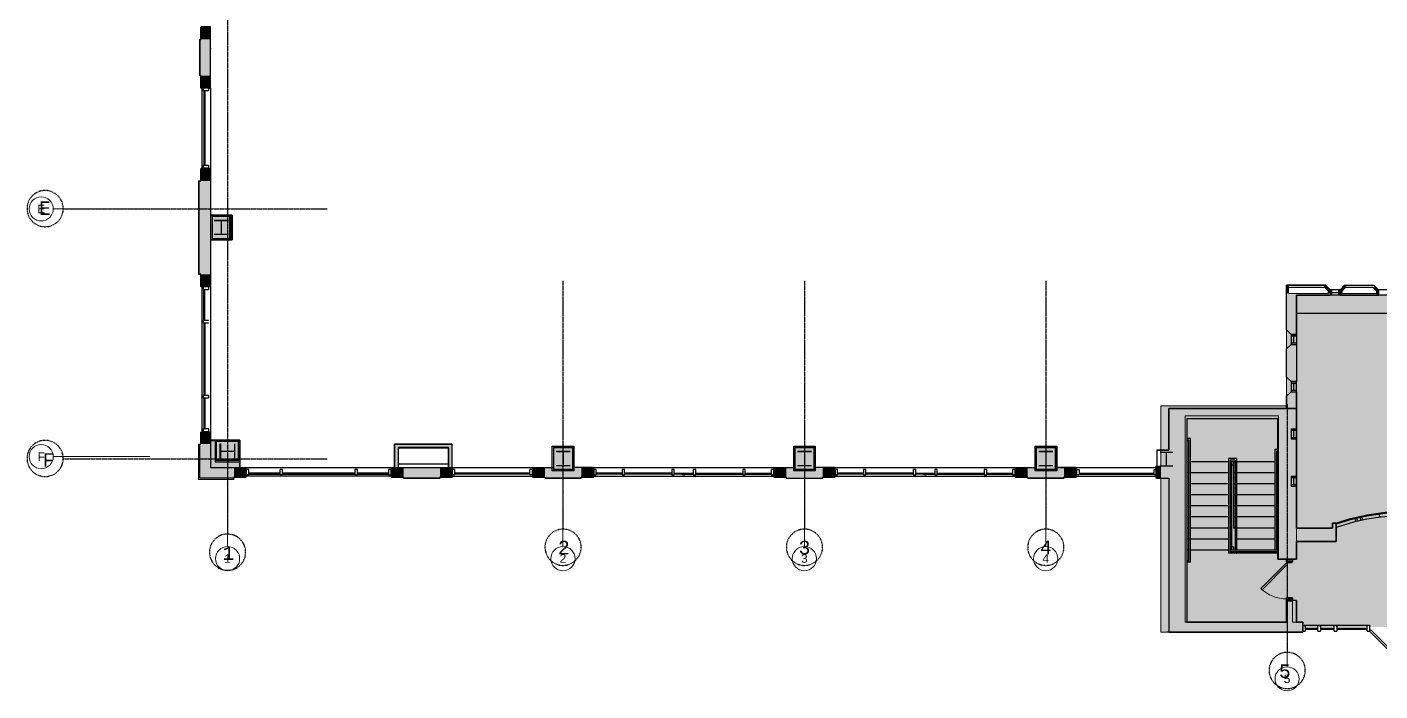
# Model space of a CAD drawing. Header units: inches. Extents: x 1209 to 3903, y 11893 to 13703.
# Drawn here: x 1209 to 2555, y 11893 to 12553 of the extents above; entities that cross this region are included whole.
import ezdxf

# ---------------------------------------------------------------- set-up
doc = ezdxf.new("R2010")
doc.units = ezdxf.units.IN
doc.header["$MEASUREMENT"] = 0
for name, pattern in [('L1$0$Plaza America BA02$0$CENTER2', [1.125, 0.75, -0.125, 0.125, -0.125]), ('L1$0$Plaza America BA02$0$DASHDOT', [1, 0.5, -0.25, 0, -0.25]), ('L1$0$SAG 02ATL Ste230PHII$0$CENTER2', [1.125, 0.75, -0.125, 0.125, -0.125])]:
    doc.linetypes.add(name, pattern=pattern)
for name, color, linetype in [('L1$0$A-Cols-Extr', 8, 'Continuous'), ('L1$0$A-Glaz', 8, 'Continuous'), ('L1$0$A-Wall-Extr', 8, 'Continuous'), ('L1$0$Plaza America BA02$0$14', 8, 'L1$0$Plaza America BA02$0$DASHDOT'), ('L1$0$Plaza America BA02$0$A-Column grid', 8, 'L1$0$Plaza America BA02$0$CENTER2'), ('L1$0$SAG 02ATL Ste230PHII$0$A-Column grid', 8, 'L1$0$SAG 02ATL Ste230PHII$0$CENTER2')]:
    doc.layers.add(name, color=color, linetype=linetype)
for name, color, linetype, lineweight in [('X2$0$A-DETL-GENF', 247, 'Continuous', 9), ('X2$0$A-DOOR', 8, 'Continuous', 13), ('X2$0$A-DOOR-FRAM', 8, 'Continuous', 20), ('X2$0$A-WALL', 8, 'Continuous', 13), ('X2$0$A-WALL-PATT', 8, 'Continuous', 13), ('X2$0$I-WALL', 8, 'Continuous', 13), ('X2$0$S-COLS', 8, 'Continuous', 13), ('X2$0$S-GRID', 8, 'Continuous', 9), ('X2$0$S-GRID-IDEN', 8, 'Continuous', 9)]:
    doc.layers.add(name, color=color, linetype=linetype, lineweight=lineweight)
doc.styles.add('L1$0$Plaza America BA02$0$MONOTXT', font='MONOTXT', dxfattribs={"height": 0.2})
doc.styles.add('X2$0$Swis721 Lt BT', font='swissl.ttf', dxfattribs={"height": 8.514638})

# ---------------------------------------------------------------- blocks, each defined once
blk = doc.blocks.new('X2$0$Single Flush - OTJ_SOLIDFLUSH_ALUM-5237249-FIRST FLOOR DEMOLITION')
at = {"layer": 'X2$0$A-DOOR'}
for p, q in [((-7.4, 28.3), (-8.7, 27.1)), ((-8.7, 27.1), (16.7, 1.8)), ((17.9, 3), (-7.4, 28.3)), ((16.7, 1.8), (17.9, 3))]:
    blk.add_line(p, q, dxfattribs=at)
blk.add_arc((17.9, 3), 35.8, 135, 180.5, dxfattribs=at)
at = {"layer": 'X2$0$A-DOOR-FRAM'}
for p, q in [((-20, -2.8), (-20, 3)), ((-20, 3), (-18, 3)), ((-18, -2.8), (-18, 3)), ((18, -2.8), (18, 3)), ((18, 3), (20, 3)), ((20, -2.8), (20, 3)), ((-20, -2.8), (-18, -2.8)), ((18, -2.8), (20, -2.8))]:
    blk.add_line(p, q, dxfattribs=at)
blk = doc.blocks.new('X2$0$Concrete-Rectangular-Column - 19 X 24-5195709-FIRST FLOOR DEMOLITION')
at = {"layer": 'X2$0$S-COLS'}
blk.add_hatch(color=256, dxfattribs=at).paths.add_polyline_path([(9.5, -12), (9.5, 12), (-9.5, 12), (-9.5, -12)], flags=0)
for p, q in [((9.5, 12), (-9.5, 12)), ((-9.5, 12), (-9.5, -12)), ((9.5, -12), (9.5, 12)), ((-9.5, -12), (9.5, -12))]:
    blk.add_line(p, q, dxfattribs=at)
blk = doc.blocks.new('X2$0$Grid - Grid Head - Circle-50561-FIRST FLOOR DEMOLITION')
at = {"layer": 'X2$0$S-GRID-IDEN'}
blk.add_circle((0, 0), 0.125, dxfattribs=at)

msp = doc.modelspace()

# ---------------------------------------------------------------- hatches: boundary and pattern name
at = {"layer": 'X2$0$A-DETL-GENF'}
msp.add_hatch(color=256, dxfattribs=at).paths.add_polyline_path([(2687.3, 11956.4), (2687.3, 11961.4), (2692.1, 11961.4), (2692.1, 12187.2), (2692.8, 12187.2), (2692.8, 12286.2), (2471.8, 12286.2), (2471.8, 12023.9), (2467.6, 12023.9), (2467.6, 12022.3), (2461.6, 12022.3), (2461.6, 12023.9), (2453.8, 12023.9), (2453.8, 12166.4), (2360.8, 12166.4), (2360.8, 11961.4), (2461.6, 11961.4), (2461.6, 11982.3), (2467.6, 11982.3), (2467.6, 11961.4), (2478.1, 11961.4), (2478.1, 11956.4)], flags=0)
at = {"layer": 'X2$0$A-WALL-PATT'}
for points in [[(1391.9, 12540.7), (1391.9, 12552.8), (1381.9, 12552.8), (1381.9, 12540.7)], [(1380.9, 12504.8), (1391.9, 12504.8), (1391.9, 12540.7), (1380.9, 12540.7)], [(1381.9, 12492.7), (1391.9, 12492.7), (1391.9, 12504.8), (1381.9, 12504.8)], [(1391.9, 12400), (1391.9, 12412.2), (1381.9, 12412.2), (1381.9, 12400)], [(1391.9, 12307), (1391.8, 12400), (1379.9, 12400), (1379.9, 12307), (1391.8, 12307)], [(1381.9, 12295.2), (1391.9, 12295.2), (1391.9, 12307), (1381.9, 12307), (1381.9, 12295.2)], [(2461.8, 12288.2), (2463.8, 12288.2), (2463.8, 12296.2), (2461.8, 12296.2), (2461.8, 12294.2)], [(2499.7, 12294.2), (2497.7, 12296.2), (2463.8, 12296.2), (2463.8, 12294.2), (2499.2, 12294.2)], [(2505, 12288.9), (2505, 12291.7), (2500.5, 12296.2), (2497.7, 12296.2), (2503, 12290.9)], [(2517, 12290.8), (2522.4, 12296.2), (2519.6, 12296.2), (2517, 12293.7)], [(2550.7, 12294.2), (2548.7, 12296.2), (2522.4, 12296.2), (2520.4, 12294.2), (2548.7, 12294.2)], [(2471.8, 12286.2), (2505, 12286.2), (2505, 12288.2), (2461.8, 12288.2), (2461.8, 12286.2), (2471.8, 12286.2)], [(2471.8, 12176.4), (2471.8, 12176.4), (2471.8, 12286.2), (2461.8, 12286.2), (2461.8, 12176.4)], [(2503, 12288.2), (2505, 12288.2), (2505, 12288.9), (2503, 12290.9), (2503, 12288.9)], [(2515, 12286.2), (2517, 12286.2), (2517, 12293.7), (2515, 12291.7), (2515, 12290.8)], [(2551.2, 12286.2), (2551.2, 12288.2), (2517, 12288.2), (2517, 12286.2)], [(2551.2, 12290.8), (2551.2, 12293.7), (2550.7, 12294.2), (2547.9, 12294.2), (2548.7, 12293.4)], [(2551.2, 12286.2), (2553.2, 12286.2), (2553.2, 12291.7), (2551.2, 12293.7), (2551.2, 12288.2)], [(2360.8, 11961.4), (2360.8, 12176.4), (2336.8, 12176.4), (2336.8, 11961.4)], [(2368.2, 12166.4), (2453.8, 12166.4), (2453.8, 12176.4), (2360.8, 12176.4), (2360.8, 12166.4)], [(2453.8, 12023.9), (2471.8, 12023.9), (2471.8, 12176.4), (2453.8, 12176.4), (2453.8, 12049.3)], [(1391.9, 12138.4), (1391.9, 12138.4), (1391.9, 12150.4), (1381.9, 12150.4), (1381.9, 12138.4)], [(1391.9, 12115.2), (1391.9, 12115.2), (1391.9, 12138.4), (1379.9, 12138.4), (1379.9, 12115.2), (1381.9, 12115.2)], [(1396.8, 12122.2), (1396.9, 12122.2), (1396.9, 12122.6), (1396.8, 12122.6), (1396.8, 12141.6), (1391.9, 12141.6), (1391.9, 12122.2)], [(1574.9, 12115.2), (1578.9, 12115.2), (1578.9, 12138.4), (1574.9, 12138.4), (1574.9, 12122.2)], [(1578.9, 12134.4), (1632, 12134.4), (1632, 12138.4), (1578.9, 12138.4)], [(1628, 12115.2), (1632, 12115.2), (1632, 12134.4), (1628, 12134.4)], [(1391.9, 12115.2), (1420.8, 12115.2), (1420.8, 12122.2), (1391.9, 12122.2)], [(1381.9, 12103.2), (1415.1, 12103.2), (1415.1, 12115.2), (1379.9, 12115.2), (1379.9, 12103.2)], [(1415.1, 12105.2), (1427.1, 12105.2), (1427.1, 12115.2), (1415.1, 12115.2)], [(1584, 12105.2), (1584, 12115.2), (1571.9, 12115.2), (1571.9, 12105.2), (1581.9, 12105.2)], [(1619.9, 12104.2), (1619.9, 12115.2), (1584, 12115.2), (1584, 12104.2), (1619, 12104.2)], [(1619.9, 12105.2), (1632, 12105.2), (1632, 12115.2), (1619.9, 12115.2)], [(1724.5, 12105.2), (1724.5, 12115.2), (1712.4, 12115.2), (1712.4, 12105.2)], [(1724.5, 12104.2), (1760.4, 12104.2), (1760.4, 12115.2), (1752.2, 12115.2), (1752.2, 12112), (1733.2, 12112), (1733.2, 12115.2), (1724.5, 12115.2), (1724.5, 12105.2)], [(1760.4, 12105.2), (1772.5, 12105.2), (1772.5, 12115.2), (1760.4, 12115.2)], [(1964.5, 12105.2), (1964.5, 12115.2), (1952.4, 12115.2), (1952.4, 12105.2)], [(1973.2, 12104.2), (2000.4, 12104.2), (2000.4, 12115.2), (1992.2, 12115.2), (1992.2, 12112), (1973.2, 12112), (1973.2, 12115.2), (1964.5, 12115.2), (1964.5, 12104.2)], [(2000.4, 12105.2), (2012.5, 12105.2), (2012.5, 12115.2), (2000.4, 12115.2)], [(2204.5, 12105.2), (2204.5, 12115.2), (2192.4, 12115.2), (2192.4, 12105.2)], [(2240.4, 12104.2), (2240.4, 12115.2), (2232.2, 12115.2), (2232.2, 12112), (2213.2, 12112), (2213.2, 12115.2), (2204.5, 12115.2), (2204.5, 12104.2)], [(2240.4, 12105.2), (2252.5, 12105.2), (2252.5, 12115.2), (2240.4, 12115.2)], [(2331.8, 12104.4), (2336.8, 12104.4), (2336.8, 12116.4), (2331.8, 12116.4), (2331.8, 12106)], [(2336.8, 11951.4), (2478.1, 11951.4), (2478.1, 11961.4), (2336.8, 11961.4)]]:
    msp.add_hatch(color=256, dxfattribs=at).paths.add_polyline_path(points, flags=0)
h = msp.add_hatch(color=256, dxfattribs=at)
h.paths.add_polyline_path([(2465, 11961.4), (2467.6, 11961.4), (2467.6, 11982.3), (2461.6, 11982.3), (2461.6, 11961.4)], flags=0)
h.paths.add_polyline_path([(2461.7, 12022.3), (2467.6, 12022.3), (2467.6, 12023.9), (2461.6, 12023.9), (2461.6, 12022.3)], flags=0)

# ---------------------------------------------------------------- linework, layer by layer
at = {"layer": 'L1$0$A-Cols-Extr'}
for points in [[(1413.3, 12341.4), (1413.3, 12365.9), (1391.9, 12365.9), (1391.9, 12341.4)], [(1411.9, 12342.8), (1411.9, 12364.8), (1393.4, 12364.8), (1393.4, 12342.8)], [(1409.6, 12360.8), (1409.6, 12360.7), (1395.6, 12360.7), (1395.6, 12360.8)], [(1421, 12142.3), (1396.5, 12142.3), (1396.5, 12120.8), (1421, 12120.8)], [(1419.6, 12140.8), (1397.6, 12140.8), (1397.6, 12122.3), (1419.6, 12122.3)], [(1401.6, 12138.5), (1401.7, 12138.5), (1401.7, 12124.5), (1401.6, 12124.5)], [(1731.7, 12111.7), (1731.7, 12136.2), (1753.2, 12136.2), (1753.2, 12111.7)], [(1733.2, 12113.1), (1733.2, 12135.1), (1751.7, 12135.1), (1751.7, 12113.1)], [(1971.7, 12111.7), (1971.7, 12136.2), (1993.2, 12136.2), (1993.2, 12111.7)], [(1973.2, 12113.1), (1973.2, 12135.1), (1991.7, 12135.1), (1991.7, 12113.1)], [(2211.7, 12111.7), (2211.7, 12136.2), (2233.2, 12136.2), (2233.2, 12111.7)], [(2213.2, 12113.1), (2213.2, 12135.1), (2231.7, 12135.1), (2231.7, 12113.1)], [(1735.4, 12131.1), (1735.4, 12131), (1749.4, 12131), (1749.4, 12131.1)], [(1975.4, 12131.1), (1975.4, 12131), (1989.4, 12131), (1989.4, 12131.1)], [(2215.4, 12131.1), (2215.4, 12131), (2229.4, 12131), (2229.4, 12131.1)]]:
    msp.add_lwpolyline(points, close=True, dxfattribs=at)
for points in [[(1402.6, 12360.7), (1402.6, 12346.7)], [(1409.6, 12346.8), (1395.6, 12346.8)], [(1415.6, 12138.5), (1415.6, 12124.5)], [(1401.7, 12131.5), (1415.7, 12131.5)], [(1742.4, 12131), (1742.4, 12117)], [(1982.4, 12131), (1982.4, 12117)], [(2222.4, 12131), (2222.4, 12117)], [(1735.4, 12117.1), (1749.4, 12117.1)], [(1975.4, 12117.1), (1989.4, 12117.1)], [(2215.4, 12117.1), (2229.4, 12117.1)]]:
    msp.add_lwpolyline(points, dxfattribs=at)
at = {"layer": 'L1$0$A-Glaz'}
for p, q in [((1382.1, 12492.7), (1391.9, 12492.7)), ((1383.1, 12492.7), (1383.1, 12412.7)), ((1384.4, 12492.2), (1384.4, 12489.7)), ((1389.9, 12492.2), (1384.4, 12492.2)), ((1389.9, 12489.7), (1384.4, 12489.7)), ((1385.1, 12489.7), (1385.1, 12415.2)), ((1386.1, 12489.7), (1386.1, 12415.2)), ((1389.9, 12492.2), (1389.9, 12489.7)), ((1391.9, 12492.7), (1391.9, 12412.2)), ((1391.9, 12412.2), (1382.1, 12412.2)), ((1389.9, 12415.2), (1384.4, 12415.2)), ((1384.4, 12415.2), (1384.4, 12412.7)), ((1389.9, 12412.7), (1384.4, 12412.7)), ((1389.9, 12415.2), (1389.9, 12412.7)), ((1382.1, 12295.2), (1391.9, 12295.2)), ((1383.1, 12295.2), (1383.1, 12150.4)), ((1391.9, 12295.2), (1391.9, 12150.4)), ((1389.9, 12294.7), (1384.4, 12294.7)), ((1384.4, 12294.7), (1384.4, 12292.2)), ((1384.4, 12292.2), (1389.9, 12292.2)), ((1385.1, 12261.3), (1385.1, 12292.2)), ((1386.1, 12261.3), (1386.1, 12292.2)), ((1389.9, 12294.7), (1389.9, 12292.2)), ((2515, 12291.9), (2505, 12291.9)), ((2505, 12291.9), (2505, 12286.4)), ((2515, 12286.4), (2505, 12286.4)), ((2506.5, 12291.9), (2506.5, 12286.4)), ((2506.5, 12289.2), (2513.5, 12289.2)), ((2513.5, 12291.9), (2513.5, 12286.4)), ((2515, 12291.9), (2515, 12286.4)), ((2515, 12291.9), (2515, 12291.9)), ((2553.2, 12291.9), (2553.2, 12286.4)), ((2563.2, 12291.9), (2553.2, 12291.9)), ((2563.2, 12286.4), (2553.2, 12286.4)), ((1389.9, 12261.3), (1384.4, 12261.3)), ((1384.4, 12261.3), (1384.4, 12258.8)), ((1384.4, 12258.8), (1389.9, 12258.8)), ((1385.1, 12258.8), (1385.1, 12186.8)), ((1386.1, 12258.8), (1386.1, 12186.8)), ((2466.3, 12247.5), (2471.8, 12247.5)), ((2466.3, 12247.5), (2466.3, 12237.5)), ((2466.3, 12246), (2471.8, 12246)), ((2469.1, 12239), (2469.1, 12246)), ((2471.8, 12247.5), (2471.8, 12237.5)), ((2466.3, 12239), (2471.8, 12239)), ((2466.3, 12237.5), (2471.8, 12237.5)), ((2471.8, 12237.5), (2471.8, 12237.5)), ((2466.3, 12200.5), (2471.8, 12200.5)), ((2466.3, 12200.5), (2466.3, 12190.5)), ((2466.3, 12199), (2471.8, 12199)), ((2466.3, 12192), (2471.8, 12192)), ((2466.3, 12190.5), (2471.8, 12190.5)), ((2469.1, 12192), (2469.1, 12199)), ((2471.8, 12190.5), (2471.8, 12200.5)), ((1384.4, 12186.8), (1384.4, 12184.3)), ((1389.9, 12186.8), (1384.4, 12186.8)), ((1384.4, 12184.3), (1389.9, 12184.3)), ((1385.1, 12184.3), (1385.1, 12153.4)), ((1386.1, 12184.3), (1386.1, 12153.4)), ((1389.9, 12186.8), (1389.9, 12184.3)), ((1382.1, 12150.4), (1391.9, 12150.4)), ((1389.9, 12153.4), (1384.4, 12153.4)), ((1384.4, 12153.4), (1384.4, 12150.9)), ((1384.4, 12150.9), (1389.9, 12150.9)), ((1389.9, 12153.4), (1389.9, 12150.9)), ((2466.3, 12153.6), (2466.3, 12143.6)), ((2466.3, 12153.6), (2471.8, 12153.6)), ((2466.3, 12152.1), (2471.8, 12152.1)), ((2469.1, 12145.1), (2469.1, 12152.1)), ((2466.3, 12145.1), (2471.8, 12145.1)), ((2466.3, 12143.6), (2471.8, 12143.6)), ((1427.1, 12105.4), (1427.1, 12115.2)), ((1427.1, 12115.2), (1571.9, 12115.2)), ((1427.6, 12107.7), (1427.6, 12113.2)), ((1430.1, 12113.2), (1427.6, 12113.2)), ((1430.1, 12107.7), (1427.6, 12107.7)), ((1430.1, 12107.7), (1430.1, 12113.2)), ((1461, 12109.4), (1430.1, 12109.4)), ((1430.1, 12108.4), (1461, 12108.4)), ((1461, 12107.7), (1461, 12113.2)), ((1463.5, 12113.2), (1461, 12113.2)), ((1463.5, 12107.7), (1461, 12107.7)), ((1463.5, 12107.7), (1463.5, 12113.2)), ((1535.5, 12109.4), (1463.5, 12109.4)), ((1463.5, 12108.4), (1535.5, 12108.4)), ((1535.5, 12113.2), (1535.5, 12107.7)), ((1538, 12113.2), (1535.5, 12113.2)), ((1535.5, 12107.7), (1538, 12107.7)), ((1538, 12107.7), (1538, 12113.2)), ((1568.9, 12109.4), (1538, 12109.4)), ((1538, 12108.4), (1568.9, 12108.4)), ((1568.9, 12113.2), (1568.9, 12107.7)), ((1571.4, 12113.2), (1568.9, 12113.2)), ((1568.9, 12107.7), (1571.4, 12107.7)), ((1571.4, 12107.7), (1571.4, 12113.2)), ((1571.9, 12105.4), (1571.9, 12115.2)), ((1631.9, 12115.2), (1712.4, 12115.2)), ((1634.9, 12113.2), (1632.4, 12113.2)), ((1632.4, 12107.7), (1632.4, 12113.2)), ((1634.9, 12107.7), (1632.4, 12107.7)), ((1634.9, 12107.7), (1634.9, 12113.2)), ((1709.4, 12109.4), (1634.9, 12109.4)), ((1709.4, 12108.4), (1634.9, 12108.4)), ((1711.9, 12113.2), (1709.4, 12113.2)), ((1709.4, 12107.7), (1709.4, 12113.2)), ((1711.9, 12107.7), (1709.4, 12107.7)), ((1711.9, 12107.7), (1711.9, 12113.2)), ((1772.4, 12105.4), (1772.4, 12115.2)), ((1772.4, 12115.2), (1952.4, 12115.2)), ((1775.4, 12113.2), (1772.9, 12113.2)), ((1772.9, 12113.2), (1772.9, 12107.7)), ((1772.9, 12107.7), (1775.4, 12107.7)), ((1775.4, 12107.7), (1775.4, 12113.2)), ((1801.1, 12109.4), (1775.4, 12109.4)), ((1801.1, 12108.4), (1775.4, 12108.4)), ((1801.1, 12113.2), (1801.1, 12107.7)), ((1803.6, 12113.2), (1801.1, 12113.2)), ((1801.1, 12107.7), (1803.6, 12107.7)), ((1803.6, 12107.7), (1803.6, 12113.2)), ((1850.5, 12109.4), (1803.6, 12109.4)), ((1850.5, 12108.4), (1803.6, 12108.4)), ((1853, 12113.2), (1850.5, 12113.2)), ((1850.5, 12113.2), (1850.5, 12107.7)), ((1850.5, 12107.7), (1853, 12107.7)), ((1853, 12107.7), (1853, 12113.2)), ((1853, 12109.4), (1871.9, 12109.4)), ((1861.1, 12108.4), (1853, 12108.4)), ((1861.1, 12107.7), (1861.1, 12108.4)), ((1863.6, 12107.7), (1861.1, 12107.7)), ((1863.6, 12107.7), (1863.6, 12108.4)), ((1863.6, 12108.4), (1871.9, 12108.4)), ((1871.9, 12113.2), (1871.9, 12107.7)), ((1874.4, 12113.2), (1871.9, 12113.2)), ((1871.9, 12109.7), (1871.9, 12109.7)), ((1871.9, 12107.7), (1874.4, 12107.7)), ((1874.4, 12107.7), (1874.4, 12113.2)), ((1874.4, 12109.7), (1874.4, 12109.7)), ((1874.4, 12109.5), (1921.1, 12109.5)), ((1874.4, 12108.4), (1921.1, 12108.4)), ((1921.1, 12113.2), (1921.1, 12107.7)), ((1923.6, 12113.2), (1921.1, 12113.2)), ((1921.1, 12107.7), (1923.6, 12107.7)), ((1923.6, 12107.7), (1923.6, 12113.2)), ((1923.6, 12109.5), (1949.4, 12109.5)), ((1923.6, 12108.4), (1949.4, 12108.4)), ((1949.4, 12113.2), (1949.4, 12107.7)), ((1951.9, 12113.2), (1949.4, 12113.2)), ((1949.4, 12107.7), (1951.9, 12107.7)), ((1951.9, 12107.7), (1951.9, 12113.2)), ((1952.4, 12105.4), (1952.4, 12115.2)), ((2012.4, 12105.4), (2012.4, 12115.2)), ((2012.4, 12115.2), (2192.4, 12115.2)), ((2012.9, 12113.2), (2012.9, 12107.7)), ((2015.4, 12113.2), (2012.9, 12113.2)), ((2012.9, 12107.7), (2015.4, 12107.7)), ((2015.4, 12107.7), (2015.4, 12113.2)), ((2041.1, 12109.4), (2015.4, 12109.4)), ((2041.1, 12108.4), (2015.4, 12108.4)), ((2043.6, 12113.2), (2041.1, 12113.2)), ((2041.1, 12113.2), (2041.1, 12107.7)), ((2041.1, 12107.7), (2043.6, 12107.7)), ((2043.6, 12107.7), (2043.6, 12113.2)), ((2090.5, 12109.4), (2043.6, 12109.4)), ((2090.5, 12108.4), (2043.6, 12108.4)), ((2090.5, 12113.2), (2090.5, 12107.7)), ((2093, 12113.2), (2090.5, 12113.2)), ((2090.5, 12107.7), (2093, 12107.7)), ((2093, 12107.7), (2093, 12113.2)), ((2093, 12109.4), (2111.9, 12109.4)), ((2101.1, 12108.4), (2093, 12108.4)), ((2101.1, 12107.7), (2101.1, 12108.4)), ((2103.6, 12107.7), (2101.1, 12107.7)), ((2103.6, 12108.4), (2111.9, 12108.4)), ((2103.6, 12107.7), (2103.6, 12108.4)), ((2114.4, 12113.2), (2111.9, 12113.2)), ((2111.9, 12113.2), (2111.9, 12107.7)), ((2111.9, 12109.7), (2111.9, 12109.7)), ((2111.9, 12107.7), (2114.4, 12107.7)), ((2114.4, 12107.7), (2114.4, 12113.2)), ((2114.4, 12109.7), (2114.4, 12109.7)), ((2114.4, 12109.5), (2161.1, 12109.5)), ((2114.4, 12108.4), (2161.1, 12108.4)), ((2161.1, 12113.2), (2161.1, 12107.7)), ((2163.6, 12113.2), (2161.1, 12113.2)), ((2161.1, 12107.7), (2163.6, 12107.7)), ((2163.6, 12107.7), (2163.6, 12113.2)), ((2163.6, 12109.5), (2189.4, 12109.5)), ((2163.6, 12108.4), (2189.4, 12108.4)), ((2191.9, 12113.2), (2189.4, 12113.2)), ((2189.4, 12113.2), (2189.4, 12107.7)), ((2189.4, 12107.7), (2191.9, 12107.7)), ((2191.9, 12107.7), (2191.9, 12113.2)), ((2192.4, 12105.4), (2192.4, 12115.2)), ((2252.4, 12105.4), (2252.4, 12115.2)), ((2252.4, 12115.2), (2332.9, 12115.2)), ((2252.9, 12113.2), (2255.4, 12113.2)), ((2252.9, 12113.2), (2252.9, 12107.7)), ((2255.4, 12107.7), (2252.9, 12107.7)), ((2255.4, 12113.2), (2255.4, 12107.7)), ((2255.4, 12109.4), (2329.9, 12109.4)), ((2255.4, 12108.4), (2329.9, 12108.4)), ((2329.9, 12113.2), (2332.4, 12113.2)), ((2329.9, 12113.2), (2329.9, 12107.7)), ((2332.4, 12107.7), (2329.9, 12107.7)), ((2332.4, 12113.2), (2332.4, 12107.7)), ((2466.3, 12106.6), (2471.8, 12106.6)), ((2466.3, 12106.6), (2466.3, 12096.6)), ((1571.9, 12106.4), (1427.1, 12106.4)), ((1631.9, 12106.4), (1712.4, 12106.4)), ((1772.4, 12106.4), (1952.4, 12106.4)), ((2012.4, 12106.4), (2192.4, 12106.4)), ((2252.4, 12106.4), (2332.9, 12106.4)), ((2466.3, 12105.1), (2471.8, 12105.1)), ((2466.3, 12098.1), (2471.8, 12098.1)), ((2466.3, 12096.6), (2471.8, 12096.6)), ((2469.1, 12098.1), (2469.1, 12105.1)), ((2554.5, 12065.7), (2554.1, 12068.6)), ((2507.6, 12054.7), (2507.6, 12059.7)), ((2507.6, 12059.7), (2511.1, 12059.7)), ((2511.1, 12055.4), (2511.1, 12059.7)), ((2511.1, 12055.4), (2511.1, 12059.7)), ((2511.1, 12054.7), (2511.1, 12059.7)), ((2511.1, 12055.4), (2511.1, 12055.4)), ((2511.1, 12055.4), (2511.1, 12055.4)), ((2530.7, 12061.3), (2530, 12064.2)), ((2532.2, 12061.7), (2531.5, 12064.6)), ((2536.1, 12062.5), (2535.4, 12065.5)), ((2537.5, 12062.8), (2536.9, 12065.8)), ((2477.8, 11961.4), (2477.8, 11951.4)), ((2477.9, 11961.4), (2477.9, 11951.4)), ((2477.8, 11952.4), (2477.8, 11958.4)), ((2477.8, 11958.4), (2480.3, 11958.4)), ((2477.8, 11952.4), (2480.3, 11952.4)), ((2480.3, 11958.4), (2493, 11958.4)), ((2480.3, 11958.4), (2480.3, 11952.4)), ((2480.3, 11956.8), (2480.3, 11958.4)), ((2480.3, 11955.4), (2493, 11955.4)), ((2480.3, 11954.4), (2493, 11954.4)), ((2493, 11952.4), (2493, 11958.4)), ((2493, 11958.4), (2495.5, 11958.4)), ((2493, 11952.4), (2495.5, 11952.4)), ((2495.5, 11956.8), (2495.5, 11958.4)), ((2495.5, 11958.4), (2495.5, 11952.4)), ((2495.5, 11958.4), (2509.1, 11958.4)), ((2495.5, 11955.4), (2509.1, 11955.4)), ((2495.5, 11954.4), (2509.1, 11954.4)), ((2509.1, 11952.4), (2509.1, 11958.4)), ((2509.1, 11958.4), (2511.6, 11958.4)), ((2509.1, 11952.4), (2511.6, 11952.4)), ((2511.6, 11958.4), (2511.6, 11952.4)), ((2511.6, 11956.8), (2511.6, 11958.4)), ((2511.6, 11958.4), (2541.8, 11958.4)), ((2511.6, 11955.4), (2541.8, 11955.4)), ((2511.6, 11954.4), (2541.8, 11954.4)), ((2541.8, 11958.4), (2544.3, 11958.4)), ((2541.8, 11952.4), (2541.8, 11958.4)), ((2541.8, 11952.4), (2544.3, 11952.4)), ((2544.3, 11958.4), (2544.3, 11952.4)), ((2544.3, 11952.4), (2545.6, 11953.7)), ((2571.2, 11925.5), (2544.3, 11952.4)), ((2572.4, 11926.8), (2545.6, 11953.7))]:
    msp.add_line(p, q, dxfattribs=at)
for radius, end in [(222.7, 108.6573), (221.7, 108.7447), (218.7, 109.0115)]:
    msp.add_arc((2582.3, 11848.7), radius, 90, end, dxfattribs=at)
at = {"layer": 'L1$0$A-Wall-Extr'}
for p, q in [((1382.1, 12540.7), (1382.1, 12552.7)), ((1391.9, 12492.7), (1391.9, 12552.7)), ((1381.1, 12540.7), (1382.1, 12540.7)), ((1381.1, 12540.7), (1381.1, 12504.7)), ((1391.9, 12531.8), (1391.9, 12531.2)), ((1391.9, 12531.2), (1391.9, 12531.2)), ((1381.1, 12504.7), (1382.1, 12504.7)), ((1382.1, 12492.7), (1382.1, 12504.7)), ((1382.1, 12412.2), (1382.1, 12400.2)), ((1391.9, 12412.2), (1391.9, 12295.2)), ((1380.1, 12400.2), (1382.1, 12400.2)), ((1380.1, 12400.2), (1380.1, 12307.2)), ((1382.1, 12400.2), (1382.1, 12400.2)), ((1380.1, 12307.2), (1382.1, 12307.2)), ((1382.1, 12295.2), (1382.1, 12307.2)), ((2500.5, 12296.4), (2461.8, 12296.4)), ((2500.5, 12296.4), (2505, 12291.9)), ((2500.5, 12296.4), (2500.5, 12296.4)), ((2515, 12291.9), (2519.5, 12296.4)), ((2519.5, 12296.4), (2548.7, 12296.4)), ((2548.7, 12296.4), (2553.2, 12291.9)), ((2471.8, 12286.4), (2505, 12286.4)), ((2471.8, 12247.5), (2471.8, 12286.4)), ((2515, 12286.4), (2553.2, 12286.4)), ((2471.8, 12268.4), (2692.8, 12268.4)), ((2466.3, 12247.5), (2461.8, 12252)), ((2461.8, 12233), (2466.3, 12237.5)), ((2461.8, 12205), (2461.8, 12233)), ((2471.8, 12237.5), (2471.8, 12200.5)), ((2466.3, 12200.5), (2461.8, 12205)), ((2471.8, 12210.9), (2471.8, 12210.9)), ((2466.3, 12190.5), (2461.8, 12186)), ((2471.8, 12173.9), (2471.8, 12190.5)), ((2344.8, 12132.5), (2344.8, 12173.9)), ((2344.8, 12139.7), (2344.8, 12173.9)), ((2344.8, 12139.7), (2344.8, 12173.9)), ((2344.8, 12173.9), (2471.8, 12173.9)), ((2461.8, 12186), (2461.8, 12173.9)), ((2471.8, 12173.9), (2471.8, 12054.9)), ((2471.8, 12173.9), (2471.8, 12173.9)), ((2471.8, 12173.9), (2471.8, 12173.9)), ((2363.1, 12163.9), (2453.1, 12163.9)), ((2363.1, 11961.4), (2363.1, 12163.9)), ((2453.1, 12023.9), (2453.1, 12163.9)), ((2453.1, 12023.9), (2453.1, 12163.9)), ((1382.1, 12138.4), (1382.1, 12150.4)), ((1391.9, 12150.4), (1391.9, 12115.2)), ((1381.1, 12138.4), (1382.1, 12138.4)), ((1381.1, 12104.4), (1381.1, 12138.4)), ((1421, 12142.3), (1391.9, 12142.3)), ((1421, 12142.3), (1421, 12115.2)), ((1631.9, 12138.4), (1574.9, 12138.4)), ((1574.9, 12138.4), (1574.9, 12105.4)), ((1628.4, 12134.9), (1578.4, 12134.9)), ((1578.4, 12134.9), (1578.4, 12115.2)), ((1628.4, 12134.9), (1628.4, 12115.2)), ((1631.9, 12138.4), (1631.9, 12105.4)), ((2366.1, 12143.9), (2363.1, 12143.9)), ((2364.6, 12142.4), (2363.1, 12142.4)), ((2364.6, 12022.4), (2364.6, 12142.4)), ((2366.1, 12020.9), (2366.1, 12143.9)), ((2332.8, 12132.5), (2332.9, 12115.2)), ((2332.8, 12132.5), (2344.8, 12132.5)), ((2336.1, 12130.5), (2348.6, 12130.5)), ((2364.6, 12120.9), (2363.1, 12120.9)), ((2404.1, 12120.9), (2366.1, 12120.9)), ((2412.1, 12123.9), (2404.1, 12123.9)), ((2404.1, 12123.9), (2404.1, 12029.9)), ((2405.6, 12122.4), (2405.6, 12031.4)), ((2410.6, 12122.4), (2405.6, 12122.4)), ((2410.6, 12120.9), (2405.6, 12120.9)), ((2407.1, 12120.9), (2407.1, 12032.9)), ((2409.1, 12120.9), (2409.1, 12054.9)), ((2410.6, 12122.4), (2410.6, 12032.9)), ((2412.1, 12123.9), (2412.1, 12032.9)), ((2450.1, 12120.9), (2412.1, 12120.9)), ((2453.1, 12132.9), (2450.1, 12132.9)), ((2450.1, 12132.9), (2450.1, 12032.9)), ((2453.1, 12131.4), (2451.6, 12131.4)), ((2451.6, 12131.4), (2451.6, 12032.9)), ((2453.1, 12120.9), (2451.6, 12120.9)), ((1391.9, 12115.2), (1427.1, 12115.2)), ((1571.9, 12115.2), (1631.9, 12115.2)), ((1578.4, 12118.7), (1628.4, 12118.7)), ((1593.4, 12115.2), (1593.4, 12115.2)), ((1712.4, 12105.4), (1712.4, 12115.2)), ((1712.4, 12115.2), (1731.7, 12115.2)), ((1772.4, 12115.2), (1753.2, 12115.2)), ((1952.4, 12115.2), (1971.7, 12115.2)), ((2012.4, 12115.2), (1993.2, 12115.2)), ((2192.4, 12115.2), (2211.7, 12115.2)), ((2252.4, 12115.2), (2233.2, 12115.2)), ((2332.9, 12115.2), (2332.8, 12104.4)), ((2336.1, 12116.8), (2348.6, 12116.8)), ((2364.6, 12109.9), (2363.1, 12109.9)), ((2404.1, 12109.9), (2366.1, 12109.9)), ((2407.1, 12109.9), (2405.6, 12109.9)), ((2409.1, 12117.4), (2407.1, 12117.4)), ((2410.6, 12109.9), (2409.1, 12109.9)), ((2450.1, 12109.9), (2412.1, 12109.9)), ((2453.1, 12109.9), (2451.6, 12109.9)), ((1415.1, 12104.4), (1381.1, 12104.4)), ((1381.1, 12104.4), (1381.1, 12104.4)), ((1415.1, 12105.4), (1427.1, 12105.4)), ((1415.1, 12104.4), (1415.1, 12105.4)), ((1583.9, 12105.4), (1571.9, 12105.4)), ((1583.9, 12104.4), (1583.9, 12105.4)), ((1583.9, 12104.4), (1619.9, 12104.4)), ((1619.9, 12105.4), (1619.9, 12104.4)), ((1631.9, 12105.4), (1619.9, 12105.4)), ((1724.4, 12105.4), (1712.4, 12105.4)), ((1724.4, 12105.4), (1724.4, 12104.4)), ((1760.4, 12104.4), (1724.4, 12104.4)), ((1772.4, 12105.4), (1760.4, 12105.4)), ((1760.4, 12104.4), (1760.4, 12105.4)), ((1952.4, 12105.4), (1964.4, 12105.4)), ((1964.4, 12104.4), (1964.4, 12105.4)), ((1964.4, 12104.4), (2000.4, 12104.4)), ((1964.4, 12104.4), (1964.4, 12104.4)), ((2000.4, 12105.4), (2012.4, 12105.4)), ((2000.4, 12104.4), (2000.4, 12105.4)), ((2192.4, 12105.4), (2204.4, 12105.4)), ((2204.4, 12104.4), (2204.4, 12105.4)), ((2204.4, 12104.4), (2204.4, 12104.4)), ((2204.4, 12104.4), (2240.4, 12104.4)), ((2240.4, 12104.4), (2240.4, 12105.4)), ((2240.4, 12105.4), (2252.4, 12105.4)), ((2332.8, 12104.4), (2344.8, 12104.4)), ((2332.8, 12104.4), (2332.8, 12104.4)), ((2344.8, 12104.4), (2344.8, 11951.4)), ((2344.8, 12104.4), (2344.8, 12104.4)), ((2364.6, 12098.9), (2363.1, 12098.9)), ((2404.1, 12098.9), (2366.1, 12098.9)), ((2407.1, 12098.9), (2405.6, 12098.9)), ((2410.6, 12098.9), (2409.1, 12098.9)), ((2450.1, 12098.9), (2412.1, 12098.9)), ((2453.1, 12098.9), (2451.6, 12098.9)), ((2364.6, 12087.9), (2363.1, 12087.9)), ((2404.1, 12087.9), (2366.1, 12087.9)), ((2407.1, 12087.9), (2405.6, 12087.9)), ((2410.6, 12087.9), (2409.1, 12087.9)), ((2450.1, 12087.9), (2412.1, 12087.9)), ((2453.1, 12087.9), (2451.6, 12087.9)), ((2364.6, 12076.9), (2363.1, 12076.9)), ((2404.1, 12076.9), (2366.1, 12076.9)), ((2407.1, 12076.9), (2405.6, 12076.9)), ((2410.6, 12076.9), (2409.1, 12076.9)), ((2450.1, 12076.9), (2412.1, 12076.9)), ((2453.1, 12076.9), (2451.6, 12076.9)), ((2364.6, 12065.9), (2363.1, 12065.9)), ((2364.6, 12054.9), (2363.1, 12054.9)), ((2404.1, 12065.9), (2366.1, 12065.9)), ((2404.1, 12054.9), (2366.1, 12054.9)), ((2407.1, 12065.9), (2405.6, 12065.9)), ((2407.1, 12054.9), (2405.6, 12054.9)), ((2410.6, 12065.9), (2409.1, 12065.9)), ((2410.6, 12054.9), (2409.1, 12054.9)), ((2450.1, 12065.9), (2412.1, 12065.9)), ((2450.1, 12054.9), (2412.1, 12054.9)), ((2453.1, 12065.9), (2451.6, 12065.9)), ((2453.1, 12054.9), (2451.6, 12054.9)), ((2471.8, 12054.7), (2507.6, 12054.7)), ((2471.8, 12054.7), (2507.6, 12054.7)), ((2507.6, 12054.7), (2507.6, 12059.7)), ((2507.6, 12059.7), (2511.1, 12059.7)), ((2511.1, 12059.7), (2511.1, 12041.4)), ((2511.1, 12059.7), (2511.1, 12041.4)), ((2364.6, 12043.9), (2363.1, 12043.9)), ((2404.1, 12043.9), (2366.1, 12043.9)), ((2407.1, 12043.9), (2405.6, 12043.9)), ((2450.1, 12043.9), (2412.1, 12043.9)), ((2511.1, 12041.4), (2471.8, 12041.4)), ((2471.8, 12041.4), (2471.8, 12023.9)), ((2471.8, 12023.9), (2471.8, 12041.4)), ((2364.6, 12032.9), (2363.1, 12032.9)), ((2404.1, 12032.9), (2366.1, 12032.9)), ((2453.1, 12029.9), (2404.1, 12029.9)), ((2453.1, 12032.9), (2405.6, 12032.9)), ((2453.1, 12031.4), (2405.6, 12031.4)), ((2409.1, 12036.4), (2407.1, 12036.4)), ((2409.1, 12036.4), (2409.1, 12032.9)), ((2364.6, 12022.4), (2363.1, 12022.4)), ((2366.1, 12020.9), (2363.1, 12020.9)), ((2471.8, 12023.9), (2453.1, 12023.9)), ((2471.8, 12023.9), (2453.1, 12023.9)), ((2461.6, 11961.4), (2461.6, 11982.9)), ((2461.6, 11961.4), (2461.6, 11982.9)), ((2471.8, 11982.9), (2461.6, 11982.9)), ((2471.8, 11982.9), (2471.8, 11961.4)), ((2363.1, 11961.4), (2461.6, 11961.4)), ((2471.8, 11961.4), (2477.3, 11961.4)), ((2477.3, 11951.4), (2342.8, 11951.4))]:
    msp.add_line(p, q, dxfattribs=at)
at = {"layer": 'L1$0$A-Wall-Extr', "flags": 128}
for points in [[(1382.1, 12553.2), (1382.1, 12540.7), (1381.1, 12540.7), (1381.1, 12504.7), (1382.1, 12504.7), (1382.1, 12492.7), (1391.9, 12492.7), (1391.9, 12553.2)], [(1382.1, 12412.2), (1391.9, 12412.2), (1391.9, 12365.9), (1413.3, 12365.9), (1413.3, 12341.4), (1391.9, 12341.4), (1391.9, 12295.2), (1382.1, 12295.2), (1382.1, 12307.2), (1380.1, 12307.2), (1380.1, 12400.2), (1382.1, 12400.2)], [(2471.8, 12247.5), (2466.3, 12247.5), (2461.8, 12252), (2461.8, 12296.4), (2500.5, 12296.4), (2505, 12291.9), (2505, 12286.4), (2471.8, 12286.4)], [(2515, 12286.4), (2515, 12291.9), (2519.5, 12296.4), (2548.7, 12296.4), (2553.2, 12291.9), (2553.2, 12286.4)], [(2466.3, 12237.5), (2471.8, 12237.5), (2471.8, 12200.5), (2466.3, 12200.5), (2461.8, 12205), (2461.8, 12233)], [(2466.3, 12190.5), (2471.8, 12190.5), (2471.8, 12173.9), (2461.8, 12173.9), (2461.8, 12186)], [(1382.1, 12150.4), (1391.9, 12150.4), (1391.9, 12142.3), (1421, 12142.3), (1421, 12115.2), (1427.1, 12115.2), (1427.1, 12105.4), (1415.1, 12105.4), (1415.1, 12104.4), (1381.1, 12104.4), (1381.1, 12138.4), (1382.1, 12138.4)], [(2211.7, 12136.2), (2233.2, 12136.2), (2233.2, 12115.2), (2252.4, 12115.2), (2252.4, 12105.4), (2240.4, 12105.4), (2240.4, 12104.4), (2204.4, 12104.4), (2204.4, 12105.4), (2192.4, 12105.4), (2192.4, 12115.2), (2211.7, 12115.2)]]:
    msp.add_lwpolyline(points, close=True, dxfattribs=at)
for points in [[(2471.8, 12173.9), (2344.8, 12173.9), (2344.8, 12132.5), (2332.8, 12132.5), (2332.8, 12104.4), (2344.8, 12104.4), (2344.8, 11951.4), (2477.8, 11951.4), (2477.8, 11961.4), (2471.8, 11961.4), (2471.8, 11982.9), (2467.6, 11982.9), (2467.6, 11985.4), (2461.7, 11985.4), (2461.6, 11961.4), (2363.1, 11961.4), (2363.1, 12163.9), (2453.1, 12163.9), (2453.1, 12023.9), (2461.6, 12023.9), (2461.6, 12021.4), (2467.6, 12021.4), (2467.6, 12023.9), (2471.8, 12023.9), (2471.8, 12041.4), (2511.1, 12041.4), (2511.1, 12059.7), (2507.6, 12059.7), (2507.6, 12054.7), (2471.8, 12054.9), (2471.8, 12173.9), (2344.8, 12173.9)], [(1574.9, 12138.4), (1631.9, 12138.4), (1631.9, 12105.4), (1619.9, 12105.4), (1619.9, 12104.4), (1583.9, 12104.4), (1583.9, 12105.4), (1571.9, 12105.4), (1571.9, 12115.2), (1574.9, 12115.2), (1574.9, 12138.4)], [(2342.3, 12116.8), (2342.3, 12130.5)]]:
    msp.add_lwpolyline(points, dxfattribs=at)
at = {"layer": 'L1$0$A-Wall-Extr'}
for points in [[(2461.6, 12023.9), (2467.6, 12023.9), (2467.6, 12021.4), (2461.6, 12021.4)], [(2461.6, 11985.4), (2467.6, 11985.4), (2467.6, 11982.9), (2461.6, 11982.9)]]:
    msp.add_lwpolyline(points, close=True, dxfattribs=at)
for p in [(2410.6, 12031.4), (2412.1, 12029.9)]:
    msp.add_point(p, dxfattribs=at)
at = {"layer": 'L1$0$Plaza America BA02$0$A-Column grid'}
for p, q in [((1408.8, 13667), (1408.8, 12048.9)), ((1245.4, 12372.2), (1508, 12372.2)), ((1742.3, 12300.7), (1742.3, 12053.8)), ((1982.3, 12300.7), (1982.3, 12053.8)), ((2222.3, 12300.7), (2222.3, 12053.8)), ((2462.4, 12178.2), (2462.4, 11931.2))]:
    msp.add_line(p, q, dxfattribs=at)
at = {"layer": 'L1$0$SAG 02ATL Ste230PHII$0$A-Column grid'}
for p, q in [((1408.8, 13667), (1408.8, 12048.9)), ((1245.4, 12372.2), (1508, 12372.2)), ((1742.3, 12300.7), (1742.3, 12053.8)), ((1982.3, 12300.7), (1982.3, 12053.8)), ((2222.3, 12300.7), (2222.3, 12053.8)), ((2462.4, 12178.2), (2462.4, 11931.2)), ((1245.4, 12123.7), (1508, 12123.7))]:
    msp.add_line(p, q, dxfattribs=at)
at = {"layer": 'X2$0$A-WALL'}
for p, q in [((1391.9, 12552.8), (1381.9, 12552.8)), ((1381.9, 12552.8), (1381.9, 12540.7)), ((1391.9, 12492.7), (1391.9, 12552.8)), ((1381.9, 12540.7), (1380.9, 12540.7)), ((1380.9, 12540.7), (1380.9, 12504.8)), ((1380.9, 12504.8), (1381.9, 12504.8)), ((1381.9, 12504.8), (1381.9, 12492.7)), ((1381.9, 12492.7), (1391.9, 12492.7)), ((1391.9, 12412.2), (1381.9, 12412.2)), ((1381.9, 12412.2), (1381.9, 12400)), ((1391.9, 12365.9), (1391.9, 12412.2)), ((1379.9, 12400), (1379.9, 12307)), ((1381.9, 12400), (1379.9, 12400)), ((1391.9, 12295.2), (1391.9, 12341.9)), ((1379.9, 12307), (1381.9, 12307)), ((1381.9, 12307), (1381.9, 12295.2)), ((1381.9, 12295.2), (1391.9, 12295.2)), ((2461.8, 12286.2), (2461.8, 12176.4)), ((2471.8, 12176.4), (2471.8, 12286.2)), ((2336.8, 12176.4), (2336.8, 12116.4)), ((2461.8, 12176.4), (2336.8, 12176.4)), ((2471.8, 12023.9), (2471.8, 12176.4)), ((2471.8, 12176.4), (2471.8, 12176.4)), ((2360.8, 11961.4), (2360.8, 12166.4)), ((2360.8, 12166.4), (2453.8, 12166.4)), ((2453.8, 12166.4), (2453.8, 12023.9)), ((1381.9, 12150.4), (1381.9, 12138.4)), ((1391.9, 12150.4), (1381.9, 12150.4)), ((1391.9, 12115.2), (1391.9, 12150.4)), ((1379.9, 12138.4), (1379.9, 12103.2)), ((1381.9, 12138.4), (1379.9, 12138.4)), ((1574.9, 12138.4), (1574.9, 12115.2)), ((1632, 12138.4), (1574.9, 12138.4)), ((1578.9, 12115.2), (1578.9, 12134.4)), ((1578.9, 12134.4), (1628, 12134.4)), ((1628, 12134.4), (1628, 12115.2)), ((1632, 12105.2), (1632, 12138.4)), ((1420.8, 12122.2), (1396.9, 12122.2)), ((1420.8, 12115.2), (1420.8, 12122.2)), ((1427.1, 12115.2), (1391.9, 12115.2)), ((1427.1, 12105.2), (1427.1, 12115.2)), ((1574.9, 12115.2), (1571.9, 12115.2)), ((1571.9, 12115.2), (1571.9, 12105.2)), ((1628, 12115.2), (1578.9, 12115.2)), ((1733.2, 12115.2), (1712.4, 12115.2)), ((1712.4, 12115.2), (1712.4, 12105.2)), ((1772.5, 12115.2), (1752.2, 12115.2)), ((1772.5, 12105.2), (1772.5, 12115.2)), ((1973.2, 12115.2), (1952.4, 12115.2)), ((1952.4, 12115.2), (1952.4, 12105.2)), ((2012.5, 12115.2), (1992.2, 12115.2)), ((2012.5, 12105.2), (2012.5, 12115.2)), ((2213.2, 12115.2), (2192.4, 12115.2)), ((2192.4, 12115.2), (2192.4, 12105.2)), ((2252.5, 12115.2), (2232.2, 12115.2)), ((2252.5, 12105.2), (2252.5, 12115.2)), ((2336.8, 12116.4), (2331.8, 12116.4)), ((2331.8, 12116.4), (2331.8, 12104.4)), ((1379.9, 12103.2), (1415.1, 12103.2)), ((1415.1, 12105.2), (1427.1, 12105.2)), ((1415.1, 12103.2), (1415.1, 12105.2)), ((1571.9, 12105.2), (1584, 12105.2)), ((1584, 12105.2), (1584, 12104.2)), ((1584, 12104.2), (1619.9, 12104.2)), ((1619.9, 12104.2), (1619.9, 12105.2)), ((1619.9, 12105.2), (1632, 12105.2)), ((1712.4, 12105.2), (1724.5, 12105.2)), ((1724.5, 12105.2), (1724.5, 12104.2)), ((1724.5, 12104.2), (1760.4, 12104.2)), ((1760.4, 12104.2), (1760.4, 12105.2)), ((1760.4, 12105.2), (1772.5, 12105.2)), ((1952.4, 12105.2), (1964.5, 12105.2)), ((1964.5, 12105.2), (1964.5, 12104.2)), ((1964.5, 12104.2), (2000.4, 12104.2)), ((2000.4, 12104.2), (2000.4, 12105.2)), ((2000.4, 12105.2), (2012.5, 12105.2)), ((2192.4, 12105.2), (2204.5, 12105.2)), ((2204.5, 12105.2), (2204.5, 12104.2)), ((2204.5, 12104.2), (2240.4, 12104.2)), ((2240.4, 12104.2), (2240.4, 12105.2)), ((2240.4, 12105.2), (2252.5, 12105.2)), ((2331.8, 12104.4), (2336.8, 12104.4)), ((2336.8, 12104.4), (2336.8, 11951.4)), ((2453.8, 12023.9), (2461.6, 12023.9)), ((2461.6, 12023.9), (2461.6, 12022.3)), ((2461.6, 12022.3), (2467.6, 12022.3)), ((2467.6, 12023.9), (2471.8, 12023.9)), ((2467.6, 12022.3), (2467.6, 12023.9)), ((2461.6, 11982.3), (2461.6, 11961.4)), ((2467.6, 11982.3), (2461.6, 11982.3)), ((2467.6, 11961.4), (2467.6, 11982.3)), ((2461.6, 11961.4), (2360.8, 11961.4)), ((2478.1, 11961.4), (2467.6, 11961.4)), ((2478.1, 11951.4), (2478.1, 11961.4)), ((2336.8, 11951.4), (2478.1, 11951.4))]:
    msp.add_line(p, q, dxfattribs=at)
at = {"layer": 'X2$0$I-WALL'}
for p, q in [((2500.5, 12296.2), (2461.8, 12296.2)), ((2461.8, 12296.2), (2461.8, 12286.2)), ((2505, 12291.7), (2500.5, 12296.2)), ((2519.6, 12296.2), (2515, 12291.7)), ((2548.7, 12296.2), (2519.6, 12296.2)), ((2553.2, 12291.7), (2548.7, 12296.2)), ((2463.8, 12294.2), (2499.7, 12294.2)), ((2463.8, 12288.2), (2463.8, 12294.2)), ((2503, 12288.2), (2463.8, 12288.2)), ((2471.8, 12286.2), (2505, 12286.2)), ((2499.7, 12294.2), (2503, 12290.9)), ((2503, 12290.9), (2503, 12288.2)), ((2505, 12286.2), (2505, 12291.7)), ((2515, 12291.7), (2515, 12286.2)), ((2515, 12286.2), (2553.2, 12286.2)), ((2517, 12290.8), (2520.4, 12294.2)), ((2517, 12288.2), (2517, 12290.8)), ((2551.2, 12288.2), (2517, 12288.2)), ((2520.4, 12294.2), (2547.9, 12294.2)), ((2547.9, 12294.2), (2551.2, 12290.8)), ((2551.2, 12290.8), (2551.2, 12288.2)), ((2553.2, 12286.2), (2553.2, 12291.7)), ((1396.8, 12141.6), (1391.9, 12141.6)), ((1396.9, 12122.2), (1396.9, 12122.6))]:
    msp.add_line(p, q, dxfattribs=at)

# ---------------------------------------------------------------- block references
at = {"layer": 'X2$0$A-DOOR', "rotation": 90}
msp.add_blockref('X2$0$Single Flush - OTJ_SOLIDFLUSH_ALUM-5237249-FIRST FLOOR DEMOLITION', (2464.6, 12002.3), dxfattribs=at)
at = {"layer": 'X2$0$S-COLS'}
for p in [(1401.3, 12353.9), (1742.7, 12124), (1982.7, 12124), (2222.7, 12124)]:
    msp.add_blockref('X2$0$Concrete-Rectangular-Column - 19 X 24-5195709-FIRST FLOOR DEMOLITION', p, dxfattribs=at)
at = {"layer": 'X2$0$S-COLS', "rotation": 270}
msp.add_blockref('X2$0$Concrete-Rectangular-Column - 19 X 24-5195709-FIRST FLOOR DEMOLITION', (1408.8, 12132.1), dxfattribs=at)

# ---------------------------------------------------------------- texts
at = {"layer": 'X2$0$S-GRID-IDEN', "char_height": 8.51, "attachment_point": 2, "line_spacing_factor": 1.00667, "style": 'X2$0$Swis721 Lt BT', "bg_fill": 3, "box_fill_scale": 1.25, "bg_fill_color": 0, "bg_fill_transparency": 0}
for s, insert, width in [('E', (1223.5, 12376.4), 8.64), ('F', (1223.5, 12130.1), 8.1), ('1', (1408.8, 12028.9), 7.56), ('2', (1742.3, 12028.9), 7.56), ('3', (1982.3, 12028.9), 7.56), ('4', (2222.3, 12028.9), 7.56), ('5', (2462.3, 11909.3), 7.56)]:
    msp.add_mtext(s, dxfattribs=dict(at, insert=insert, width=width))

# ---------------------------------------------------------------- next in the draw order: linework, layer by layer
at = {"layer": 'L1$0$Plaza America BA02$0$14'}
for centre in [(1227.4, 12372.5), (1227.4, 12124.1), (1742.4, 12035.8), (1982.4, 12035.8), (2222.4, 12035.8), (1408.8, 12030.9), (2462.4, 11913.3)]:
    msp.add_ellipse(centre, major_axis=(18, 0), ratio=0.99964, start_param=0, end_param=6.283175, dxfattribs=at)
at = {"layer": 'X2$0$S-GRID'}
for p, q in [((1331.5, 12372.2), (1235.5, 12372.2)), ((1331.5, 12125.9), (1235.5, 12125.9)), ((1408.8, 12132.5), (1408.8, 12036.5)), ((1742.3, 12132.5), (1742.3, 12036.5)), ((1982.3, 12132.5), (1982.3, 12036.5)), ((2222.3, 12132.5), (2222.3, 12036.5)), ((2462.3, 12013), (2462.3, 11917))]:
    msp.add_line(p, q, dxfattribs=at)

# ---------------------------------------------------------------- next in the draw order: block references
at = {"layer": 'X2$0$S-GRID-IDEN', "xscale": 95.99999999999994, "yscale": 95.99999999999994, "zscale": 95.99999999999994}
for p, rotation in [((1223.5, 12372.2), 90), ((1223.5, 12125.9), 90), ((1408.8, 12024.5), 180), ((1742.3, 12024.5), 180), ((1982.3, 12024.5), 180), ((2222.3, 12024.5), 180), ((2462.3, 11905), 180)]:
    msp.add_blockref('X2$0$Grid - Grid Head - Circle-50561-FIRST FLOOR DEMOLITION', p, dxfattribs=dict(at, rotation=rotation))

# ---------------------------------------------------------------- next in the draw order: texts
at = {"layer": 'L1$0$Plaza America BA02$0$14', "style": 'L1$0$Plaza America BA02$0$MONOTXT', "width": 1.000361}
for s, p in [('E', (1221.4, 12366.2)), ('F', (1225, 12115.8)), ('2', (1737.3, 12028.8)), ('3', (1976.6, 12028.8)), ('4', (2216.6, 12028.8)), ('1', (1403.8, 12023.3)), ('5', (2454.2, 11905.8))]:
    msp.add_text(s, height=13.5, dxfattribs=at).set_placement(p)

doc.saveas('drawing.dxf')
